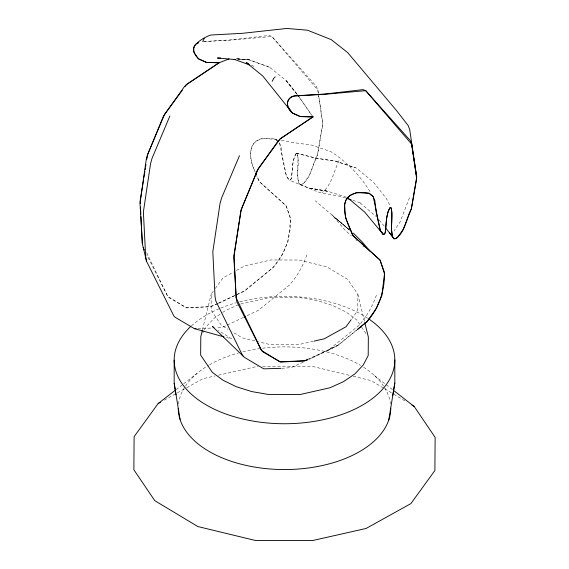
<?xml version="1.0" encoding="UTF-8"?>
<svg xmlns="http://www.w3.org/2000/svg" width="569" height="569" viewBox="0 0 569 569"><rect width="100%" height="100%" fill="white"/><g stroke="black" fill="none" stroke-linecap="round" stroke-linejoin="round"><path stroke-width="0.43" stroke-dasharray="2.85 2.13" d="M213.261 291.271L211.227 294.081L211.113 310.226L221.298 325.269L228.048 329.323M236.484 270.439L244.762 265.844L270.816 259.962L298.789 260.026L326.72 266.783L347.702 279.386L357.887 294.429L357.773 310.582L352.175 318.291M202.464 329.856L211.227 294.081M409.481 197.742L400.021 222.13L394.111 230.822M338.975 160.6C333.847 171.262 331.834 184.74 322.218 192.571M306.826 254.919C303.007 266.007 297.118 276.328 289.401 285.169L258.39 310.29L246.576 315.902M376.394 295.226C372.539 306.335 366.6 316.677 358.84 325.518L327.716 350.639L309.586 359.217M202.706 333.021L203.858 330.824M204.235 330.091L205.772 327.168L214.164 318.256L221.981 312.943M215.302 288.469L222.934 277.957L233.475 272.11M296.008 153.63L294.251 157.328L292.857 163.68L291.321 178.652L290.482 179.996L289.372 180.174L286.463 176.362L282.373 158.04L280.965 146.269L279.059 142.079M296.015 153.623L296.854 153.296L316.364 158.196L336.073 161.191L356.166 167.94L373.47 182.187L386.344 198.425L390.505 206.625M327.716 350.639L339.138 344.622L356.756 330.091M356.607 330.091L337.353 345.739L309.259 358.641M176.12 389.616L183.04 384.253M183.737 383.719L196.881 373.534M222.692 312.459L225.537 310.525L239.101 304.415L268.867 297.694L300.83 297.772L317.296 300.645L332.73 305.496L346.123 312.061L356.699 319.892L361.066 326.336M164.313 400.128L176.675 393.264M177.443 392.838L185.942 388.122M186.717 387.695L202.941 378.691L215.018 375.967M217.756 303.803L210.608 306.684L186.959 307.9L169.427 297.936L167.656 296.257L146.66 254.692M218.539 303.419L245.303 290.453L273.092 267.537C284.92 254.364 290.745 237.209 290.652 219.591L290.453 217.756L286.008 205.608L259.251 181.497L256.683 175.8M309.223 359.124L339.138 344.622M243.425 317.402L223.738 326.755L220.231 327.772L215.928 327.915M303.284 362.197L290.88 367.681L281.804 368.285M217.835 303.362L210.608 306.684L185.85 307.609L167.656 296.257L146.567 252.451M218.631 302.993L236.291 294.884M237.095 294.514L243.518 291.563L273.092 267.537L282.437 254.364L287.992 241.491L290.652 219.591L286.371 206.127L259.251 181.497L256.875 175.835M313.313 341.286L298.184 344.7L270.211 344.629L258.362 341.763M218.468 375.184L256.413 366.614L258.184 366.621M197.863 328.541L212.486 328.036M262.601 366.635L313.832 366.756L349.764 375.448M277.06 139.476L262.65 138.431C246.526 141.553 249.556 160.927 255.175 171.795M345.461 197.991L340.561 196.412L319.892 192.628L300.119 184.548L298.732 182.635L297.644 175.103L298.049 157.954L297.388 153.872L296.357 153.346C291.79 160.508 292.722 170.053 291.463 178.189L290.425 180.039L289.237 180.124L286.463 176.362L279.464 142.677L275.36 139.142C267.231 137.542 256.463 137.627 252.074 146.027C248.824 154.868 251.505 164.349 255.396 172.521M281.314 140.301L292.359 142.449L311.286 145.038L330.902 151.638C346.727 161.838 360.433 175.672 370.191 191.867M300.119 184.548L301.093 184.747C311.456 179.584 312.267 163.516 317.53 154.683L322.872 122.868L318.484 94.305M254.976 340.945L242.28 337.872L231.789 331.571M353.185 376.28L371.152 380.625L383.997 388.343M226.505 337.524L231.519 338.79L218.368 330.319M296.506 153.289L315.973 158.218L335.667 161.269L355.39 167.898M346.528 197.272L327.602 191.205L308.711 187.948L328.27 191.376L308.064 187.848L289.372 180.174M352.808 200.352L360.156 202.72L359.174 202.223L376.557 216.768M269.642 67.327L249.201 59.894L236.476 58.87L249.208 59.866L269.649 67.227L286.271 80.698L297.48 94.781L286.271 80.698M251.441 65.15L254.414 66.658M384.751 388.791L393.065 393.784M393.819 394.239L405.91 401.501M296.854 153.296C300.268 162.215 295.852 172.912 298.618 182.322L300.019 184.491L302.281 184.342L303.782 183.168L309.372 175.181L317.53 154.683L322.801 124.647L318.69 96.04M374.438 375.576L392.582 389.68M275.36 139.142L278.447 141.589M349.259 229.691L335.347 217.984L349.537 230.104L315.297 200.793M348.982 229.592L332.033 214.904L344.864 229.961L351.301 235.673M355.81 239.677L357.097 240.815M362.894 245.957L364.181 247.095M379.253 220.075L384.651 226.704M298.014 95.45L312.452 116.218L298.014 95.443L300.119 98.202M286.278 80.798L297.459 94.852M361.55 327.054L366.4 334.216M357.887 294.429L364.786 322.58M318.348 93.437L317.822 89.973L316.35 86.253L271.875 36.501L269.286 35.449L231.313 39.83L202.642 41.622L229.414 40.235L271.875 36.501L317.822 89.973L318.569 95.172M178.51 404.061A106.239 61.338 0 0 1 184.961 386.792M185.437 386.067A106.239 61.338 0 0 1 208.723 365.234M209.492 364.786A106.239 61.338 0 0 1 238.617 352.901M242.892 351.784A106.239 61.338 0 0 1 360.54 365.383M363.555 367.247A106.239 61.338 0 0 1 383.648 386.195M384.608 387.695A106.239 61.338 0 0 1 390.462 403.826M191.426 325.852A110.322 63.692 0 0 1 219.911 308.412M220.736 308.071A110.322 63.692 0 0 1 236.355 302.744M239.734 301.833A110.322 63.692 0 0 1 367.951 318.391M249.194 59.83L235.922 58.735L249.208 59.866"/><path stroke-width="0.85" d="M228.966 58.934L219.115 62.761L206.405 62.391L198.688 58.991C195.395 55.783 192.045 51.004 194.292 46.231C198.289 40.982 204.634 37.113 210.85 35.022L242.572 33.308L286.79 28.45L307.431 30.185L331.186 39.602L347.645 52.554L396.344 110.343L408.179 125.55L409.723 129.668L416.7 177.044L411.366 208.859C406.11 218.169 405.306 233.318 394.929 238.923L393.954 238.724L385.725 228.027M143.608 179.228L140.13 200.964L140.266 203.581M143.886 177.485L144.86 171.404M145.138 169.662L145.415 167.926M145.692 166.184L145.97 164.441M146.802 159.228L147.499 154.882L163.467 116.176L184.121 87.043L186.511 84.546L219.115 62.761L206.405 62.391L198.346 58.714L194.079 52.504C192.735 48.749 194.292 43.742 198.46 42.696L196.333 43.692M388.769 419.965L394.822 383.058L394.822 359.964M392.781 395.341L394.822 383.058M202.251 330.71L200.793 336.677L200.658 355.127L212.301 372.311L222.877 380.142L236.27 386.714L251.704 391.557L268.17 394.431L300.133 394.509L329.899 387.788L343.463 381.678L354.836 373.947L363.228 365.035L368.207 355.525L368.342 337.076L364.786 322.58M202.706 41.459L204.292 38.372M272.21 81.267L273.817 78.188L275.204 76.915M169.868 116.026L151.994 158.467L150.55 163.708L143.381 211.981L145.671 256.704L146.461 261.107L173.915 316.094L175.209 317.331L194.42 328.662L223.994 336.891M239.464 155.721L221.512 198.161L220.054 203.403L212.813 251.726L215.039 296.57L215.829 300.98L242.6 355.54L244.542 357.432L263.753 368.847L280.944 368.314M219.115 62.746L186.511 84.546L184.939 86.666M175.43 390.149L158.132 403.556L134.106 436.651L133.871 469.795L154.782 500.67L197.848 526.545L255.168 540.415L312.587 540.55L366.059 528.473L410.868 503.615L434.894 470.52L435.129 437.369L414.218 406.494L393.279 390.22M351.158 319.693L346.066 326.706L324.238 338.818L314.152 341.094M182.322 90.208L164.548 114.255L147.499 154.882L146.226 159.647L140.017 203.403L142.35 243.688L146.461 261.107M357.432 329.536L366.927 321.705C378.755 308.54 384.573 291.385 384.48 273.767L384.288 271.932L379.843 259.784L353.086 235.673L352.126 234.065C347.951 223.425 341.478 211.832 345.909 200.203C350.291 191.803 361.066 191.717 369.196 193.318L373.3 196.846L380.298 230.537L383.207 234.35L384.552 233.944L385.298 232.365L386.621 218.354L388.079 211.504L389.836 207.806L390.69 207.472L391.28 208.176L391.892 212.763L391.479 229.279L392.567 236.811L393.954 238.724M357.296 329.529L366.927 321.705L376.273 308.54L381.827 295.66L384.48 273.767L380.199 260.296L353.086 235.673L345.611 217.891L344.594 204.392L345.653 200.736L347.531 197.749L350.084 195.423L356.486 192.607L369.196 193.318L372.894 196.255L374.8 200.437L376.209 212.216L380.298 230.537L383.065 234.293L384.26 234.215L385.156 232.828C386.529 224.549 385.583 214.826 390.192 207.521L390.917 207.621C393.563 216.896 389.957 227.017 392.454 236.498L393.855 238.66L396.116 238.511L397.617 237.344L403.201 229.357L411.366 208.859L416.636 178.815L411.65 144.149L410.185 140.429L365.711 90.677L363.122 89.625L325.148 93.999L294.742 95.905C285.033 97.413 285.987 108.402 292.516 113.167L300.24 116.56L312.957 116.908L300.24 116.56L292.182 112.89L287.914 106.68C285.987 101.716 289.571 96.502 294.742 95.905L323.249 94.411L365.711 90.677L411.65 144.149L416.7 177.044M158.132 403.556L160.444 402.269M244.215 317.025L245.787 316.279M308.455 359.011L304.443 360.853L280.794 362.069L263.255 352.111L261.491 350.433L236.924 301.812L236.185 297.864L233.852 257.579L240.822 210.893L257.295 170.351L277.957 141.219L280.339 138.722L312.957 116.908L280.339 138.722L258.383 168.431L241.334 209.051L233.966 255.14L236.185 297.864L261.491 350.433L279.685 361.777L304.443 360.853L307.651 359.885M194.42 328.662L196.141 328.605M220.715 58.066L217.401 58.01L235.31 59.553L234.165 59.332L249.556 64.902M347.097 198.517L351.18 199.826M248.461 63.636L246.235 62.498L262.85 76.075L292.516 113.167M411.949 405.135L414.218 406.494M213.987 327.495L212.522 326.556L243.354 356.286M347.353 197.535L364.622 212.002L383.207 234.35M353.313 233.155L361.728 241.469L369.75 250.986M389.502 232.664L392.567 236.811M143.096 247.636L144.284 249.99M255.716 173.339L256.363 174.982M174.178 360.134L174.178 383.236L180.06 419.46M174.178 383.236L176.041 394.822M140.451 207.066L140.813 214.044M140.948 216.661L141.397 225.381M141.489 227.123L142.35 243.688M390.739 408.137A106.239 61.338 0 0 1 284.642 469.553A106.239 61.338 0 0 1 178.261 408.3M368.676 318.882A110.322 63.692 0 0 1 364.181 404.104A110.322 63.692 0 0 1 216.896 410.384A110.322 63.692 0 0 1 190.757 326.471"/></g></svg>
